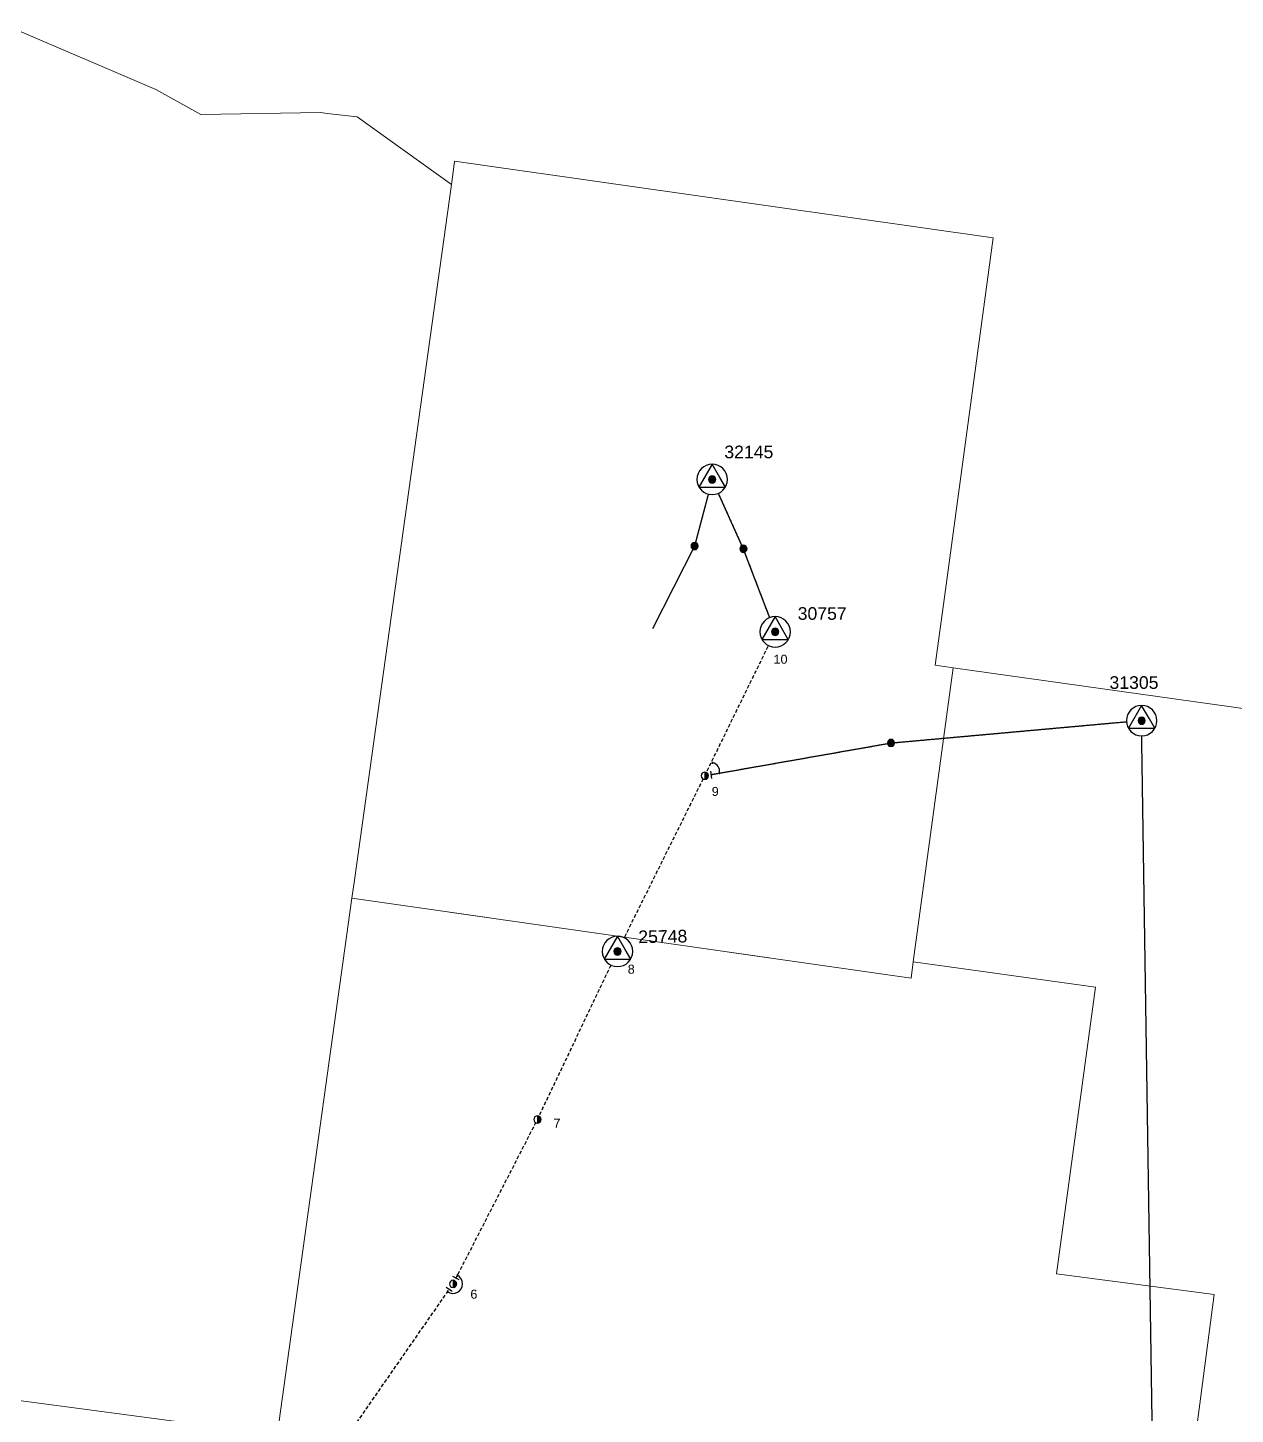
# Model space of a CAD drawing. Header units: metres. Extents: x 251098 to 258049, y 6188954 to 6192106.
# Drawn here: x 253852 to 255191, y 6190447 to 6191985 of the extents above; entities that cross this region are included whole.
import ezdxf
from ezdxf.enums import TextEntityAlignment as Align

# ---------------------------------------------------------------- set-up
doc = ezdxf.new("R2010")
doc.units = ezdxf.units.M
doc.linetypes.add('Cable Exist OH', pattern=[1, 1, 0])
doc.linetypes.add('Cable New OH', pattern=[6, 4, -2])
doc.layers.get('0').update_dxf_attribs({"color": 6})
for name, color, linetype in [('_User_HV_Exist', 7, 'Continuous'), ('Mains_HV_NEW', 2, 'Continuous'), ('Mains_HV_New_A10', 2, 'Continuous'), ('Mains_HV_New_B10', 2, 'Continuous'), ('Mains_HV_NEW_Hardwired', 2, 'Continuous'), ('OH_Details_SP_MISC', 7, 'Continuous'), ('Services_SP_EXT', 7, 'Continuous'), ('Sub_SP_TR_HV_LV_EXT', 7, 'Continuous'), ('Sub_SP_TR_HV_LV_MOD', 3, 'Continuous'), ('SupportsOH_SP_TR_HV_LV_SL_EXT', 7, 'Continuous'), ('SupportsOH_SP_TR_HV_LV_SL_MOD', 3, 'Continuous'), ('SupportsOH_SP_TR_HV_LV_SL_NEW', 2, 'Continuous')]:
    doc.layers.add(name, color=color, linetype=linetype)
doc.layers.add('Cadastre Land Parcels_SP_EXT', color=9, linetype='Continuous', lineweight=5)
doc.styles.add('POLE_LABEL', font='arial.ttf')
doc.styles.get("Standard").update_dxf_attribs({"font": 'arial.ttf'})

# ---------------------------------------------------------------- blocks, each defined once
blk = doc.blocks.new('SUB_POLE_EXT')
blk.add_wipeout([(0, 4.22), (0.42, 4.2), (0.83, 4.14), (1.21, 4.05), (1.62, 3.9), (1.99, 3.72), (2.35, 3.51), (2.68, 3.26), (2.99, 2.99), (3.28, 2.66), (3.52, 2.34), (3.76, 1.92), (3.9, 1.62), (4.04, 1.23), (4.18, 0.63), (4.22, 0), (4.18, -0.61), (4.06, -1.15), (3.9, -1.62), (3.58, -2.24), (3.22, -2.73), (2.97, -3.01), (2.68, -3.26), (2.36, -3.5), (2, -3.72), (1.64, -3.89), (1.25, -4.03), (0.82, -4.14), (0.42, -4.2), (0, -4.22), (-0.41, -4.2), (-0.8, -4.15), (-1.21, -4.05), (-1.62, -3.9), (-1.99, -3.73), (-2.35, -3.51), (-2.68, -3.26), (-2.96, -3.02), (-3.23, -2.72), (-3.51, -2.35), (-3.71, -2.01), (-3.91, -1.6), (-4.05, -1.21), (-4.16, -0.76), (-4.22, -0.14), (-4.21, 0.39), (-4.14, 0.83), (-4.03, 1.27), (-3.9, 1.63), (-3.71, 2.02), (-3.5, 2.37), (-3.28, 2.67), (-2.99, 2.99), (-2.68, 3.27), (-2.33, 3.52), (-1.98, 3.73), (-1.63, 3.9), (-1.2, 4.05), (-0.78, 4.15), (-0.4, 4.21)])
blk.add_line((2.16, 0.48), (2.16, 0.48, 0))
blk.add_lwpolyline([(-4.22, 0, 1), (4.22, 0, 1)], format="xyb", close=True)
blk.add_lwpolyline([(2.14, 0.52), (0, 4.22), (-3.66, -2.11), (3.66, -2.11)], close=True)
for tag, height, flags, p in [('STREET_CODE', 0.2, 9, (1.5, 0)), ('ASSET_NUM', 3.5, 8, (2, 2)), ('CONSTRUCTED_VOLTAGE', 0.2, 9, (1.5, -0.2)), ('OPERATING_VOLTAGE', 0.2, 9, (1.5, -0.6)), ('OPERATED_BY', 0.2, 9, (1.5, -0.8)), ('ORIENTATION', 0.2, 9, (1.5, -1.2)), ('OWNED_BY', 0.2, 9, (1.5, -1.4)), ('SECONDARY_VOLTAGE', 0.2, 9, (1.5, -1.6)), ('STATE', 0.2, 9, (1.5, -1.8)), ('SUBSTATION_TYPE', 0.2, 9, (1.5, -2)), ('STREETNAME', 0.2, 9, (1.5, -2.8)), ('SUBURB', 0.2, 9, (1.5, -3)), ('Z', 0.2, 1, (1.5, -3.4)), ('NO_PHASES', 0.2, 9, (1.5, -0.4)), ('MAINTAINED_BY', 0.2, 9, (1.5, -1)), ('USAGE', 0.2, 9, (1.5, -2.2)), ('LEGEND', 0.2, 9, (1.5, -2.4)), ('LOCATION', 0.2, 9, (1.5, -2.6)), ('NOTES', 0.2, 9, (1.5, -3.2))]:
    blk.add_attdef(tag, text='', height=height, dxfattribs=dict(flags=flags)).set_placement(p, align=Align.MIDDLE_LEFT)
blk = doc.blocks.new('POLE_EXT')
blk.add_hatch(color=256).paths.add_polyline_path([(-1, 0, 1), (1, 0, 1)])
blk.add_lwpolyline([(-1, 0, 1), (1, 0, 1)], format="xyb", close=True)
for tag, height, flags, p in [('pNumber', 2.5, 8, (-17.84, 2.07)), ('OWNED_BY', 0.2, 9, (1.35, -0.4)), ('SPECIAL_USE', 0.2, 9, (1.35, -0.8)), ('STATE', 0.2, 9, (1.35, -1)), ('cLV', 0.2, 9, (1.35, -1.4)), ('hDepth', 0.2, 9, (1.35, -1.6)), ('hDia', 0.2, 9, (1.35, -1.8)), ('cHV', 0.2, 9, (1.35, -2)), ('cLinedev', 0.2, 9, (1.35, -3.4)), ('pExisting', 0.2, 9, (1.35, -3.8)), ('PARENT', 0.2, 9, (1.35, -0.6)), ('USAGE', 0.2, 9, (1.35, -1.2)), ('LBRACKET', 0.2, 9, (1.35, -2.2)), ('LExisting', 0.2, 9, (1.35, -2.4)), ('LANTNUMBER', 0.2, 9, (1.35, -2.6)), ('LOther', 0.2, 9, (1.35, -2.8)), ('LRemove', 0.2, 9, (1.35, -3)), ('LEGEND', 0.2, 9, (1.35, -3.2)), ('LOCATION', 0.2, 9, (1.35, -3.6)), ('pFooting', 0.2, 9, (1.35, -4.4)), ('pNew', 0.2, 9, (1.35, -4.6)), ('pRelocate', 0.2, 9, (1.35, -5)), ('pRemove', 0.2, 9, (1.35, -5.2)), ('pReplace', 0.2, 9, (1.35, -5.4)), ('pStay', 0.2, 9, (1.35, -5.6)), ('pType', 0.2, 9, (1.35, -5.8)), ('cspan', 0.2, 9, (1.35, -6)), ('STREETNAME', 0.2, 9, (1.35, -6.2)), ('SUBURB', 0.2, 9, (1.35, -6.4)), ('OPERATED_BY', 0.2, 9, (1.36, -7.01)), ('PFNUMBER', 0.2, 9, (1.35, -4)), ('NEWPFNUMBER', 0.2, 9, (1.35, -4.2)), ('NOTES', 0.2, 9, (1.35, -6.6)), ('MAINTAINED_BY', 0.2, 9, (1.36, -6.81))]:
    blk.add_attdef(tag, text='', height=height, dxfattribs=dict(flags=flags)).set_placement(p, align=Align.MIDDLE_LEFT)
at = {"style": 'POLE_LABEL'}
for tag, height, flags, p in [('STRUCTURE_PLANT_NUMBER', 0.2, 9, (1.35, 0.03)), ('ASSET_NUM', 2.5, 8, (2, 2)), ('STREET_CODE', 0.2, 9, (1.35, -0.2))]:
    blk.add_attdef(tag, text='', height=height, dxfattribs=dict(at, flags=flags)).set_placement(p, align=Align.MIDDLE_LEFT)
at = {"flags": 1}
blk.add_attdef('Z', (1.35, -7.33), '', height=0.2, dxfattribs=at)
blk = doc.blocks.new('POLE_REPLACE_NEW')
for tag, flags, p in [('cLinedev', 9, (1.5, -3.2)), ('pExisting', 9, (1.5, -3.4)), ('PFNUMBER', 9, (1.5, -3.6)), ('NEWPFNUMBER', 9, (1.5, -3.8)), ('cspan', 9, (1.5, -5.6)), ('SUBURB', 9, (1.5, -5.8)), ('STREETNAME', 9, (1.5, -6)), ('OPERATED_BY', 9, (1.5, -6.6)), ('Z', 1, (1.5, -7)), ('pFooting', 9, (1.5, -4)), ('pNew', 9, (1.5, -4.2)), ('pNumber', 9, (1.5, -4.4)), ('pRelocate', 9, (1.5, -4.6)), ('pRemove', 9, (1.5, -4.8)), ('pReplace', 9, (1.5, -5)), ('pStay', 9, (1.5, -5.2)), ('pType', 9, (1.5, -5.4)), ('LOCATION', 9, (1.5, -6.2)), ('NOTES', 9, (1.5, -6.4)), ('MAINTAINED_BY', 9, (1.5, -6.8))]:
    blk.add_attdef(tag, text='', height=0.2, dxfattribs=dict(flags=flags)).set_placement(p, align=Align.MIDDLE_LEFT)
blk.add_wipeout([(0, 1), (-0.13, 0.99), (-0.25, 0.97), (-0.37, 0.93), (-0.48, 0.88), (-0.59, 0.81), (-0.68, 0.73), (-0.77, 0.64), (-0.84, 0.54), (-0.9, 0.43), (-0.95, 0.31), (-0.98, 0.19), (-1, 0.06), (-1, -0.06), (-0.98, -0.19), (-0.95, -0.31), (-0.9, -0.43), (-0.84, -0.54), (-0.77, -0.64), (-0.68, -0.73), (-0.59, -0.81), (-0.48, -0.88), (-0.37, -0.93), (-0.25, -0.97), (-0.13, -0.99), (0, -1), (0.13, -0.99), (0.25, -0.97), (0.37, -0.93), (0.48, -0.88), (0.59, -0.81), (0.68, -0.73), (0.77, -0.64), (0.84, -0.54), (0.9, -0.43), (0.95, -0.31), (0.98, -0.19), (1, -0.06), (1, 0.06), (0.98, 0.19), (0.95, 0.31), (0.9, 0.43), (0.84, 0.54), (0.77, 0.64), (0.68, 0.73), (0.59, 0.81), (0.48, 0.88), (0.37, 0.93), (0.25, 0.97), (0.13, 0.99)])
h = blk.add_hatch(color=256)
edge = h.paths.add_edge_path()
edge.add_arc((0, 0), 1, 270, 450)
edge.add_line((0, 1), (0, -1))
blk.add_lwpolyline([(0, 1), (0, -1)])
at = {"lineweight": -3}
blk.add_arc((0, 0), 1, 90, 270, dxfattribs=at)
blk.add_arc((0, 0), 1, 270, 90)
at = {"style": 'POLE_LABEL', "flags": 9}
blk.add_attdef('STRUCTURE_PLANT_NUMBER', text='', height=0.2, dxfattribs=at).set_placement((1.5, 0.24), align=Align.MIDDLE_LEFT)
for tag, height, flags, p in [('STREET_CODE', 0.2, 9, (1.5, 0)), ('ASSET_NUM', 2.5, 8, (2, 2)), ('OWNED_BY', 0.2, 9, (1.5, -0.2)), ('SPECIAL_USE', 0.2, 9, (1.5, -0.6)), ('STATE', 0.2, 9, (1.5, -0.8)), ('cLV', 0.2, 9, (1.5, -1.2)), ('cHV', 0.2, 9, (1.5, -1.8)), ('PARENT', 0.2, 9, (1.5, -0.4)), ('USAGE', 0.2, 9, (1.5, -1)), ('hDepth', 0.2, 9, (1.5, -1.4)), ('hDia', 0.2, 9, (1.5, -1.6)), ('LBRACKET', 0.2, 9, (1.5, -2)), ('LExisting', 0.2, 9, (1.5, -2.2)), ('LANTNUMBER', 0.2, 9, (1.5, -2.4)), ('LOther', 0.2, 9, (1.5, -2.6)), ('LRemove', 0.2, 9, (1.5, -2.8)), ('LEGEND', 0.2, 9, (1.5, -3))]:
    blk.add_attdef(tag, text='', height=height, dxfattribs=dict(flags=flags)).set_placement(p, align=Align.MIDDLE_LEFT)
blk = doc.blocks.new('End Shackle_NEW')
blk.add_wipeout([(-0.25, 0), (-0.25, 1.81), (0.25, 1.82), (0.25, 0)])
blk.add_line((1, 1.81), (-1, 1.81))
at = {"flags": 1}
blk.add_attdef('Z', (0, 0), '', height=0.2, dxfattribs=at)
at = {"flags": 9}
for tag, p in [('CONNECTOR_TYPE', (0, 0)), ('CONSTRUCTED_VOLTAGE', (0, -0.2)), ('OPERATING_VOLTAGE', (0, -0.6)), ('ORIENTATION', (0, -0.8)), ('OWNED_BY', (0, -1)), ('STATE', (0, -1.2)), ('OPERATED_BY', (0, -2.01)), ('NO_PHASES', (0, -0.4)), ('USAGE', (0, -1.4)), ('NOTES', (0, -1.6)), ('MAINTAINED_BY', (0, -1.81))]:
    blk.add_attdef(tag, text='', height=0.2, dxfattribs=at).set_placement(p, align=Align.MIDDLE_LEFT)
blk = doc.blocks.new('BOND POINT')
blk.add_hatch(color=256).paths.add_polyline_path([(-1, 0, 1), (1, 0, 1)])
blk.add_lwpolyline([(-1, 0, 1), (1, 0, 1)], format="xyb", close=True)

msp = doc.modelspace()

# ---------------------------------------------------------------- linework, layer by layer
at = {"layer": '_User_HV_Exist', "color": 7, "linetype": 'Cable Exist OH', "flags": 128}
msp.add_lwpolyline([(254680.9, 6191314.4), (254645.7, 6191406.6), (254611.1, 6191483.5)], dxfattribs=at)
at = {"layer": '_User_HV_Exist', "color": 7, "linetype": 'Cable Exist OH'}
msp.add_lwpolyline([(254602.9, 6191154.9), (254809.4, 6191191.2), (255087.5, 6191216.3)], dxfattribs=at)
at = {"layer": 'Cadastre Land Parcels_SP_EXT', "linetype": 'Continuous'}
for points in [[(254128.7, 6190423.5), (254147.5, 6190559), (254147.5, 6190559), (254211.6, 6191019), (254214.4, 6191039), (254321.8, 6191810.7), (254217.2, 6191885.5), (254210.7, 6191886.3), (254184.1, 6191889.5), (254176.6, 6191890.4), (254043.8, 6191888.4), (253994.2, 6191915.9), (253834.5, 6191984.5)], [(253719.8, 6190478.3), (254053.2, 6190433.6)]]:
    msp.add_lwpolyline(points, dxfattribs=at)
msp.add_lwpolyline([(254128.7, 6190423.5), (254053.2, 6190433.6), (253719.8, 6190478.3), (253487.1, 6190509.4), (253555.4, 6190398.1), (253814.3, 6190287.3), (253918.6, 6190255.5), (254021.8, 6190224.5), (254099.6, 6190214.4), (254128.7, 6190423.5)], close=True, dxfattribs=at)
at = {"layer": 'Mains_HV_New_A10', "linetype": 'Cable New OH'}
msp.add_lwpolyline([(254323.7, 6190591.2), (254417.3, 6190773.5), (254506.1, 6190960), (254602.9, 6191154.9), (254680.9, 6191314.4)], dxfattribs=at)
at = {"layer": 'Mains_HV_New_B10', "linetype": 'Cable New OH'}
msp.add_lwpolyline([(253876.1, 6189944.8), (254000.5, 6190123.4), (254094.1, 6190260.2), (254179.4, 6190383.3), (254323.7, 6190591.2)], dxfattribs=at)
at = {"layer": 'Mains_HV_NEW_Hardwired', "color": 7, "linetype": 'Continuous'}
for centre, radius, start, end in [((254609.9, 6191159.9), 9.44, 347.2154, 80.6991), ((254323.7, 6190591.3), 10.6, 235.0435, 63.1807)]:
    msp.add_arc(centre, radius, start, end, dxfattribs=at).dxf.unprotected_set("ltscale", 0)
at = {"layer": 'OH_Details_SP_MISC', "color": 7, "linetype": 'Continuous', "flags": 128}
for points in [[(254680.9, 6191314.4), (254645.3, 6191406.9), (254611.1, 6191483.5)], [(254602.9, 6191154.9), (254809.4, 6191191.2), (255087.5, 6191216.3)]]:
    msp.add_lwpolyline(points, dxfattribs=at)
at = {"layer": 'Services_SP_EXT', "ltscale": 4}
msp.add_lwpolyline([(254611.1, 6191483.5), (254591.6, 6191409.6), (254544.9, 6191317.6)], dxfattribs=at)
at = {"layer": 'Services_SP_EXT'}
msp.add_lwpolyline([(255104.7, 6190076.3), (255087.4, 6191215.6)], dxfattribs=at)

# ---------------------------------------------------------------- block references
at = {"layer": 'Mains_HV_NEW_Hardwired', "color": 7, "linetype": 'Continuous', "xscale": 0.6, "yscale": 0.6, "zscale": 0.6}
for p in [(254611.4, 6191169.2), (254619.1, 6191157.8), (254328.5, 6190600.7), (254317.7, 6190582.6)]:
    msp.add_blockref('BOND POINT', p, dxfattribs=at).dxf.unprotected_set("ltscale", 0)
at = {"layer": 'SupportsOH_SP_TR_HV_LV_SL_MOD', "xscale": 4, "yscale": 4, "zscale": 4}
for p in [(254591.6, 6191409.6), (254645.7, 6191406.6), (254809.4, 6191191.2)]:
    msp.add_blockref('POLE_EXT', p, dxfattribs=at)

# ---------------------------------------------------------------- next in the draw order: block references
at = {"layer": 'Sub_SP_TR_HV_LV_MOD'}
ref = msp.add_blockref('SUB_POLE_EXT', (254611.1, 6191483.5), dxfattribs=dict(at, xscale=4, yscale=4, zscale=4))
ref.add_attrib('ASSET_NUM', '32145', dxfattribs={"layer": '0', "height": 14}).set_placement((254678.9, 6191502.8), align=Align.BOTTOM_RIGHT)
ref = msp.add_blockref('SUB_POLE_EXT', (254680.9, 6191314.4), dxfattribs=dict(at, xscale=4, yscale=4, zscale=4))
ref.add_attrib('ASSET_NUM', '30757', dxfattribs={"layer": '0', "height": 14}).set_placement((254705.9, 6191323.6), align=Align.BOTTOM_LEFT)
ref = msp.add_blockref('SUB_POLE_EXT', (255087.4, 6191215.9), dxfattribs=dict(at, xscale=4, yscale=4, zscale=4))
ref.add_attrib('ASSET_NUM', '31305', dxfattribs={"layer": '0', "height": 14}).set_placement((255051.7, 6191247), align=Align.BOTTOM_LEFT)
ref = msp.add_blockref('SUB_POLE_EXT', (254506.1, 6190960), dxfattribs=dict(at, xscale=4, yscale=4, zscale=4))
ref.add_attrib('ASSET_NUM', '25748', dxfattribs={"layer": 'Sub_SP_TR_HV_LV_EXT', "height": 14, "rotation": 1}).set_placement((254529.3, 6190964.9), align=Align.BOTTOM_LEFT)

# ---------------------------------------------------------------- next in the draw order: linework, layer by layer
at = {"layer": 'Cadastre Land Parcels_SP_EXT', "linetype": 'Continuous'}
for points in [[(254834.1, 6190948.5), (254878.4, 6191274.6), (254858.4, 6191277.4), (254868.7, 6191352.8), (254922.8, 6191751.6), (254512.1, 6191810), (254325.4, 6191836.5), (254325, 6191833.3), (254321.8, 6191810.7), (254214.4, 6191039), (254211.6, 6191019), (254423.3, 6190988.7), (254831.7, 6190930.2), (254834.1, 6190948.5)], [(255392.1, 6191202.5), (254878.4, 6191274.6), (254834.1, 6190948.5), (255036.3, 6190920.5), (254992.8, 6190602.3), (255167.7, 6190579.4), (255101.7, 6190074.7), (255104.2, 6190074.3), (255422.6, 6190031.5), (255480, 6190433.1), (255494.8, 6190536.6), (255539.8, 6190850.9), (255346, 6190877.7), (255392.1, 6191202.5)], [(254834.1, 6190948.5), (254831.7, 6190930.2), (254211.6, 6191019), (254147.5, 6190559), (254128.7, 6190423.5), (254099.6, 6190214.4), (255100.4, 6190074.9), (255101.7, 6190074.7), (255167.7, 6190579.4), (254992.8, 6190602.3), (255036.3, 6190920.5), (254834.1, 6190948.5)]]:
    msp.add_lwpolyline(points, close=True, dxfattribs=at)

# ---------------------------------------------------------------- next in the draw order: block references
at = {"layer": 'SupportsOH_SP_TR_HV_LV_SL_MOD', "xscale": 4, "yscale": 4, "zscale": 4}
for p in [(254611.1, 6191483.5), (255087.4, 6191215.9)]:
    msp.add_blockref('POLE_EXT', p, dxfattribs=at)
at = {"layer": 'SupportsOH_SP_TR_HV_LV_SL_MOD', "color": 7, "linetype": 'Cable Exist OH'}
ref = msp.add_blockref('POLE_EXT', (254680.9, 6191314.4), dxfattribs=dict(at, xscale=4, yscale=4, zscale=4))
ref.add_attrib('pNumber', '10', dxfattribs={"layer": '0', "height": 10}).set_placement((254679.1, 6191284), align=Align.MIDDLE_LEFT)
at = {"layer": 'SupportsOH_SP_TR_HV_LV_SL_MOD', "color": 7, "linetype": 'Continuous'}
ref = msp.add_blockref('POLE_EXT', (254506.1, 6190960), dxfattribs=dict(at, xscale=4, yscale=4, zscale=4))
ref.add_attrib('pNumber', '8', dxfattribs={"layer": 'SupportsOH_SP_TR_HV_LV_SL_EXT', "height": 10}).set_placement((254517.4, 6190940.3), align=Align.MIDDLE_LEFT)

# ---------------------------------------------------------------- next in the draw order: block references
at = {"layer": 'Mains_HV_NEW', "color": 7, "linetype": 'Cable Exist OH', "xscale": 4, "yscale": 4, "zscale": 4, "rotation": 276.8918938015098}
msp.add_blockref('End Shackle_NEW', (254602.9, 6191154.9), dxfattribs=at).dxf.unprotected_set("ltscale", 0)
at = {"layer": 'Mains_HV_NEW', "color": 7, "linetype": 'Continuous', "xscale": 4, "yscale": 4, "zscale": 4, "rotation": 144.0657595988185}
msp.add_blockref('End Shackle_NEW', (254323.7, 6190591.2), dxfattribs=at).dxf.unprotected_set("ltscale", 0)
at = {"layer": 'SupportsOH_SP_TR_HV_LV_SL_NEW', "color": 7, "linetype": 'Continuous'}
ref = msp.add_blockref('POLE_REPLACE_NEW', (254417.3, 6190773.5), dxfattribs=dict(at, xscale=4, yscale=4, zscale=4))
ref.add_attrib('pNumber', '7', dxfattribs={"height": 10}).set_placement((254435.1, 6190769.5), align=Align.MIDDLE_LEFT)

# ---------------------------------------------------------------- next in the draw order: block references
at = {"layer": 'Mains_HV_NEW', "color": 7, "linetype": 'Continuous', "xscale": 4, "yscale": 4, "zscale": 4, "rotation": 332.9427519574035}
msp.add_blockref('End Shackle_NEW', (254323.7, 6190591.2), dxfattribs=at).dxf.unprotected_set("ltscale", 0)
at = {"layer": 'SupportsOH_SP_TR_HV_LV_SL_NEW', "color": 7, "linetype": 'Continuous'}
ref = msp.add_blockref('POLE_REPLACE_NEW', (254602.9, 6191154.9), dxfattribs=dict(at, xscale=4, yscale=4, zscale=4))
ref.add_attrib('pNumber', '9', dxfattribs={"height": 10}).set_placement((254610.6, 6191137.4), align=Align.MIDDLE_LEFT)

# ---------------------------------------------------------------- next in the draw order: block references
ref = msp.add_blockref('POLE_REPLACE_NEW', (254323.7, 6190591.2), dxfattribs=dict(at, xscale=4, yscale=4, zscale=4))
ref.add_attrib('pNumber', '6', dxfattribs={"height": 10}).set_placement((254342.9, 6190579.8), align=Align.MIDDLE_LEFT)

doc.saveas('drawing.dxf')
